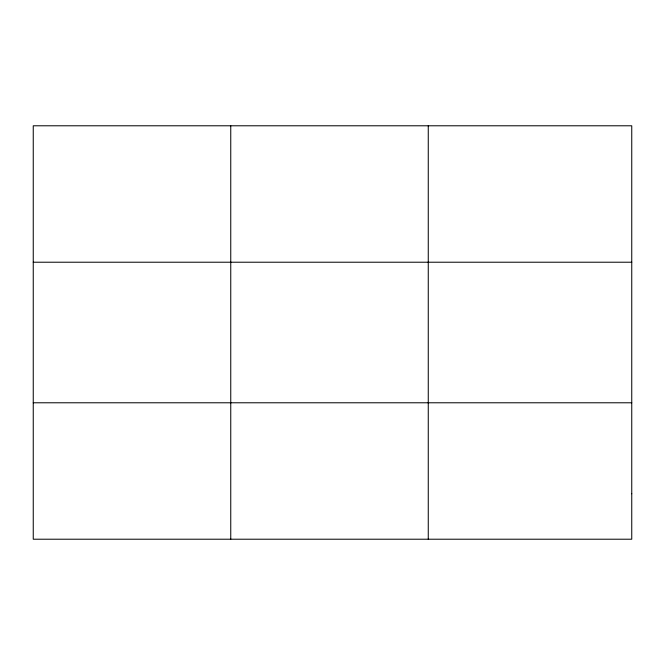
<?xml version="1.0" encoding="UTF-8"?>
<svg xmlns="http://www.w3.org/2000/svg" width="665" height="665" viewBox="0 0 665 665"><rect width="100%" height="100%" fill="white"/><g stroke="black" fill="none" stroke-linecap="round" stroke-linejoin="round"><path stroke-width="1" d="M230.755 539.215L230.755 125.785M428.26 539.215L428.26 125.785M33.25 262.218L631.75 262.218M33.25 402.782L631.75 402.782M631.75 493.738L631.75 539.215L33.25 539.215L33.25 125.785L631.75 125.785L631.75 493.738"/></g></svg>
